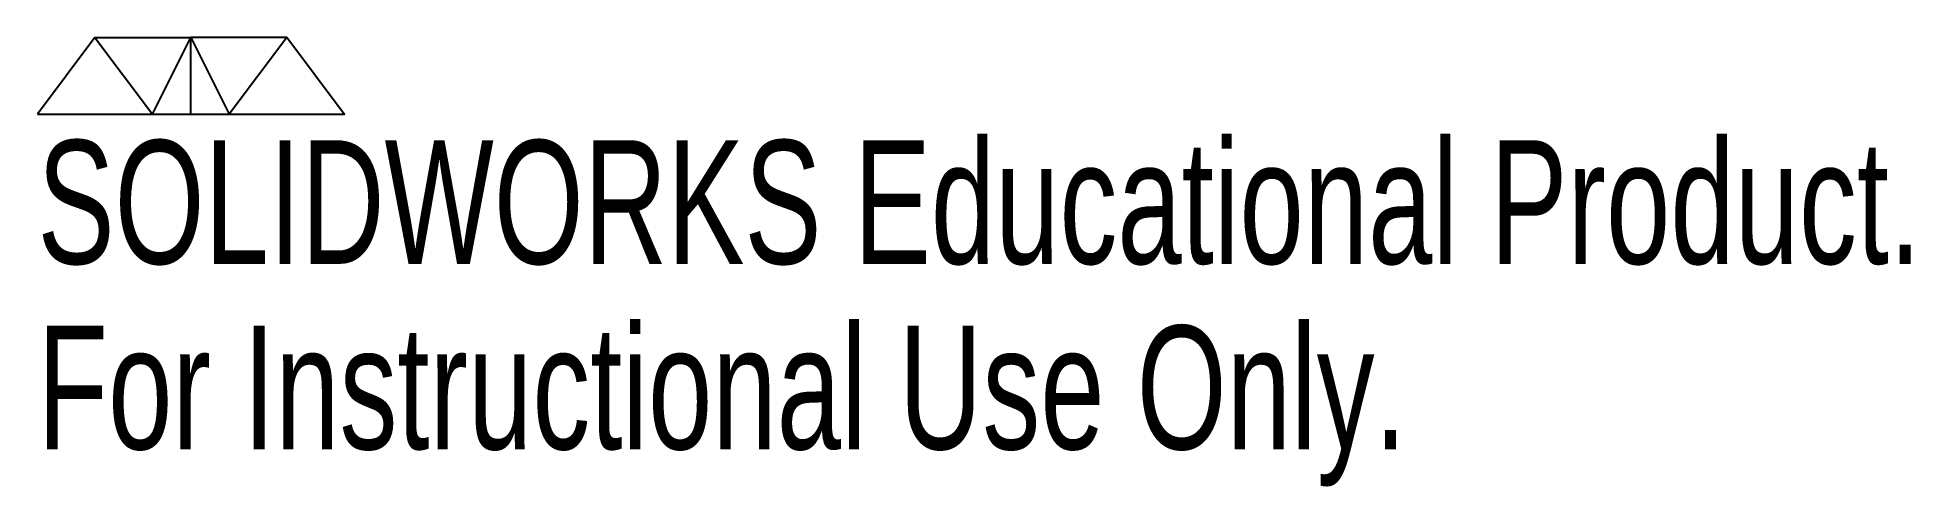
# Model space of a CAD drawing. Header units: millimetres. Extents: x 0 to 73.3, y -14.6 to 3.
import ezdxf

# ---------------------------------------------------------------- set-up
doc = ezdxf.new("R2010")
doc.units = ezdxf.units.MM
doc.header["$PDSIZE"] = -1
doc.linetypes.add('CENTERX2', pattern=[20.32, 12.7, -2.54, 2.54, -2.54])
doc.styles.add('SLDTEXTSTYLE0', font='TXT', dxfattribs={"width": 0.7})

msp = doc.modelspace()

# ---------------------------------------------------------------- linework, layer by layer
at = {"color": 7, "linetype": 'Continuous'}
for p, q in [((2.25, 3), (0, 0)), ((2.25, 3), (4.5, 0)), ((2.25, 3), (6, 3)), ((4.5, 0), (6, 3)), ((6, 3), (7.5, 0)), ((9.75, 3), (6, 3)), ((9.75, 3), (7.5, 0)), ((12, 0), (9.75, 3)), ((0, 0), (4.5, 0)), ((4.5, 0), (7.5, 0)), ((7.5, 0), (12, 0))]:
    msp.add_line(p, q, dxfattribs=at)
at = {"color": 7, "linetype": 'CENTERX2'}
for p, q in [((6, 0), (6, 3)), ((0, 0), (12, 0))]:
    msp.add_line(p, q, dxfattribs=at)
at = {"color": 7, "linetype": 'Continuous'}
msp.add_point((12, 0), dxfattribs=at)

# ---------------------------------------------------------------- texts
at = {"color": 7, "linetype": 'Continuous', "char_height": 4.83362, "attachment_point": 1, "style": 'SLDTEXTSTYLE0'}
for s, insert in [('SOLIDWORKS Educational Product.', (0, -1.02)), ('For Instructional Use Only.', (0, -8.27))]:
    msp.add_mtext(s, dxfattribs=dict(at, insert=insert))

doc.saveas('drawing.dxf')
